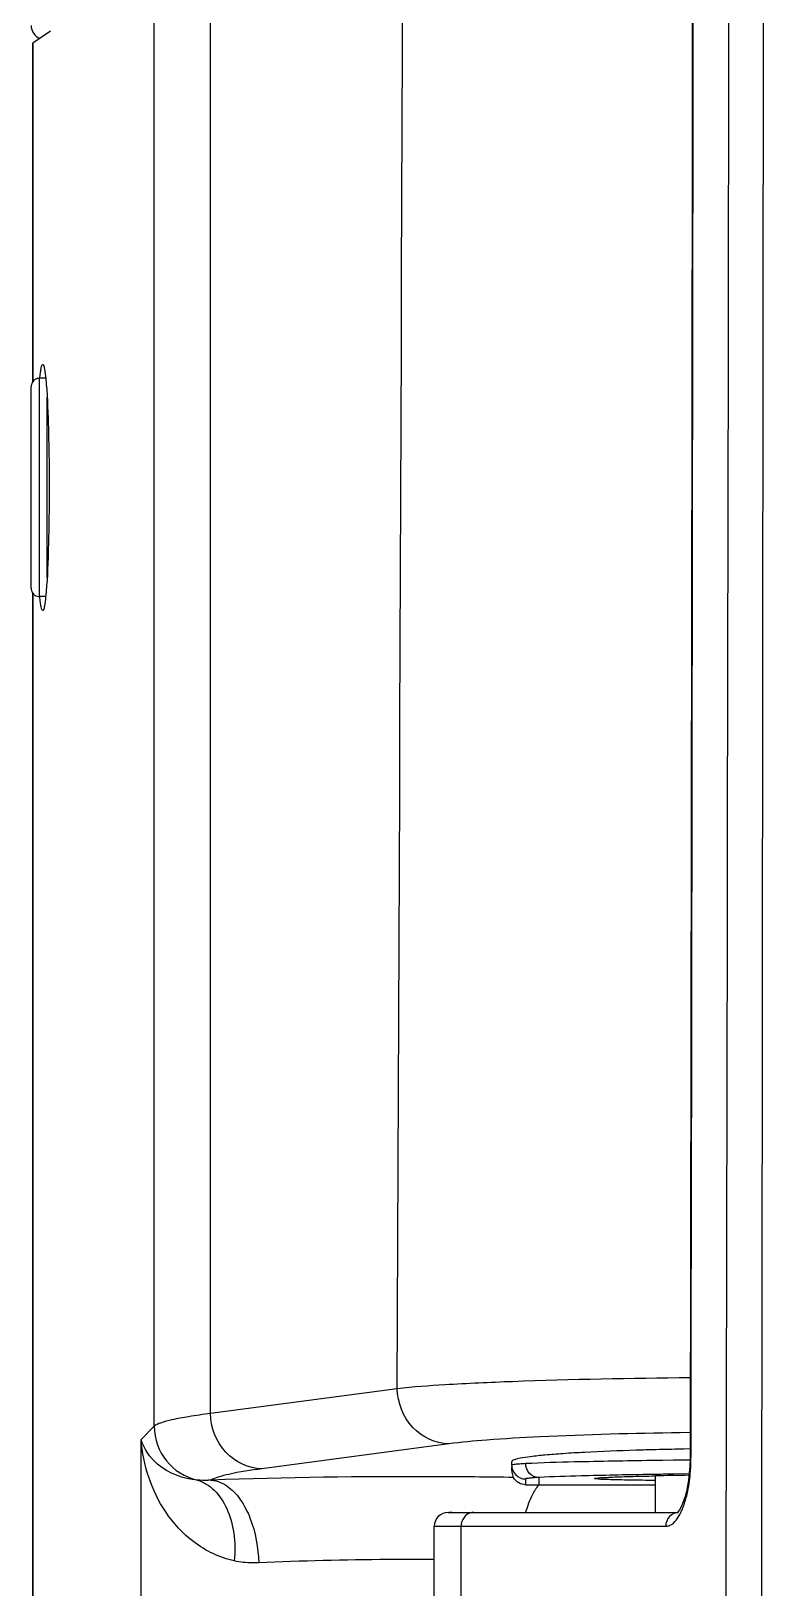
# Model space of a CAD drawing. Header units: millimetres. Extents: x 50 to 1286, y 47 to 781.
# Drawn here: x 49.9 to 76.5, y 402 to 458.4 of the extents above; entities that cross this region are included whole.
import ezdxf

# ---------------------------------------------------------------- set-up
doc = ezdxf.new("R2010")
doc.units = ezdxf.units.MM
doc.header["$LTSCALE"] = 20
doc.layers.add('00_COMPONENTS', color=7, linetype='Continuous')

msp = doc.modelspace()

# ---------------------------------------------------------------- linework, layer by layer
at = {"layer": '00_COMPONENTS', "color": 9, "linetype": 'Continuous'}
for p, q in [((54.402, 407.866), (54.402, 754.833)), ((56.44, 408.326), (56.44, 754.373)), ((50, 457.937), (50, 445.8)), ((50, 445.8), (50, 445.673)), ((50.245, 437.9), (50.245, 445.8)), ((50.523, 438.59), (50.523, 445.112)), ((50, 438.027), (50, 437.9)), ((50, 437.9), (50, 383.402)), ((63.203, 409.227), (56.44, 408.326)), ((54.402, 407.866), (53.928, 407.394)), ((73.804, 407.639), (73.451, 407.634)), ((53.928, 405.396), (53.928, 407.394)), ((65.064, 407.23), (58.302, 406.329)), ((72.813, 406.631), (72.412, 406.625)), ((73.197, 406.635), (72.813, 406.631)), ((73.802, 406.642), (73.197, 406.635)), ((67.847, 405.961), (67.847, 405.75)), ((68.328, 406.014), (68.328, 405.75)), ((73.202, 406.133), (72.831, 406.128)), ((73.773, 406.14), (73.202, 406.133)), ((53.928, 387.325), (53.928, 405.396)), ((64.542, 404.25), (65.116, 404.25)), ((65.116, 404.25), (65.512, 404.25)), ((65.512, 389.362), (65.512, 404.25)), ((65.512, 404.25), (65.978, 404.25)), ((65.978, 404.25), (66.884, 404.25)), ((66.884, 404.25), (70.395, 404.25)), ((70.395, 404.25), (72.923, 404.25))]:
    msp.add_line(p, q, dxfattribs=at)
at = {"layer": '00_COMPONENTS', "color": 7, "linetype": 'Continuous'}
for p, q in [((50.647, 458.367), (50, 457.937)), ((49.999, 457.935), (49.999, 446.287)), ((50, 457.935), (50, 457.937)), ((49.999, 446.287), (49.999, 445.8)), ((50.364, 446.3), (50.38, 446.287)), ((49.999, 445.8), (49.999, 445.671)), ((50.471, 445.8), (50.245, 445.8)), ((50.471, 445.8), (50.245, 445.8)), ((49.945, 438.2), (49.945, 445.5)), ((49.999, 438.029), (49.999, 437.9)), ((49.999, 437.9), (49.999, 437.408)), ((50.471, 437.9), (50.245, 437.9)), ((50.471, 437.9), (50.245, 437.9)), ((49.999, 437.408), (49.999, 383.402)), ((50.379, 437.408), (50.364, 437.4)), ((72.694, 407.022), (72.562, 407.019)), ((73.801, 407.045), (73.582, 407.041)), ((67.345, 406.461), (67.345, 406.585)), ((73.803, 406.737), (73.803, 406.737)), ((67.847, 405.75), (68.168, 405.75)), ((68.168, 405.75), (68.328, 405.75)), ((68.328, 405.75), (72.056, 405.75)), ((72.056, 405.75), (72.545, 405.75)), ((72.545, 406.072), (72.545, 404.75)), ((65.044, 404.75), (65.131, 404.75)), ((65.077, 404.75), (65.129, 404.75)), ((65.188, 404.75), (65.077, 404.75)), ((65.129, 404.75), (65.596, 404.75)), ((65.131, 404.75), (65.595, 404.75)), ((65.595, 404.75), (65.978, 404.75)), ((65.596, 404.75), (65.978, 404.75)), ((65.978, 404.75), (66.884, 404.75)), ((65.978, 404.75), (66.884, 404.75)), ((66.884, 404.75), (70.395, 404.75)), ((66.884, 404.75), (70.395, 404.75)), ((70.395, 404.75), (72.923, 404.75)), ((70.395, 404.75), (72.923, 404.75)), ((72.923, 404.75), (73.389, 404.75)), ((72.923, 404.75), (73.389, 404.75)), ((73.389, 404.75), (73.39, 404.75)), ((64.542, 388.816), (64.542, 404.25))]:
    msp.add_line(p, q, dxfattribs=at)
for points in [[(73.803, 756.062), (73.868, 718.152), (73.916, 679.213), (73.947, 640.238), (73.962, 601.228), (73.963, 562.184), (73.948, 523.104), (73.917, 483.989), (73.869, 444.839), (73.803, 406.737)], [(73.803, 406.737), (73.803, 406.686), (73.795, 406.423), (73.777, 406.171), (73.749, 405.934), (73.713, 405.713)], [(73.713, 405.713), (73.671, 405.511), (73.624, 405.33), (73.572, 405.172), (73.52, 405.038), (73.467, 404.928), (73.418, 404.843), (73.376, 404.785), (73.346, 404.752)]]:
    msp.add_lwpolyline(points, dxfattribs=at)
at = {"layer": '00_COMPONENTS', "color": 9, "linetype": 'Continuous'}
for centre, radius, start, end in [((-83556.706, 581.309), 83632.007, 359.87045716, 0.12959931), ((-144837.172, 581.272), 144913.685, 359.92525473, 0.07481615), ((-94532.606, 581.311), 94606.606, 359.89427364, 0.10583364), ((-37717.856, 581.271), 37781.446, 359.7390937, 0.2611439), ((56.405, 407.873), 2.004, 180.1783, 257.3624), ((67.845, 406.461), 0.5, 179.9865, 270.3278), ((67.125, 406.748), 6.713, 355.76, 359.8979), ((66.042, 404.249), 0.53, 170.5216, 179.9477)]:
    msp.add_arc(centre, radius, start, end, dxfattribs=at)
at = {"layer": '00_COMPONENTS', "color": 7, "linetype": 'Continuous'}
for centre, radius, start, end in [((50.245, 445.5), 0.3, 95.555, 174.445), ((50.245, 445.5), 0.3, 95.5561, 174.4439), ((50.245, 445.5), 0.3, 90, 95.555), ((50.245, 445.5), 0.3, 90, 95.5561), ((50.245, 445.5), 0.3, 174.445, 180), ((50.245, 445.5), 0.3, 174.4439, 180), ((50.245, 438.2), 0.3, 180, 185.555), ((50.245, 438.2), 0.3, 180, 185.5561), ((50.245, 438.2), 0.3, 185.555, 264.445), ((50.245, 438.2), 0.3, 185.5561, 264.4439), ((50.245, 438.2), 0.3, 264.445, 270), ((50.245, 438.2), 0.3, 264.4439, 270), ((75.579, 286.428), 120.629, 91.43294, 91.77245), ((76.062, 266.79), 140.273, 91.01279, 91.37586), ((76.513, 211.75), 194.362, 90.80939, 91.16993), ((65.042, 404.25), 0.5, 90, 180)]:
    msp.add_arc(centre, radius, start, end, dxfattribs=at)
msp.add_ellipse((50.445, 458.572), major_axis=(0.417, 0.278), ratio=0.998023, start_param=2.554737, end_param=3.742274, dxfattribs=at)
for points, knots in [([(50.261, 445.836), (50.268, 445.903), (50.281, 446.017), (50.307, 446.167), (50.327, 446.249), (50.351, 446.299), (50.364, 446.3)], [0, 0, 0, 0, 0.419778, 0.725262, 0.915972, 1, 1, 1, 1]), ([(50.38, 446.29), (50.413, 446.247), (50.434, 446.07), (50.461, 445.91), (50.472, 445.798)], [0, 0, 0, 0, 0.324072, 1, 1, 1, 1]), ([(50.472, 445.798), (50.527, 445.251), (50.578, 443.926), (50.61, 441.831), (50.577, 439.74), (50.526, 438.423), (50.47, 437.882)], [0, 0, 0, 0, 0.208189, 0.501408, 0.793794, 1, 1, 1, 1]), ([(50.364, 437.4), (50.35, 437.4), (50.325, 437.456), (50.304, 437.543), (50.278, 437.706), (50.264, 437.829), (50.257, 437.901)], [0, 0, 0, 0, 0.081701, 0.272956, 0.579824, 1, 1, 1, 1]), ([(50.47, 437.882), (50.459, 437.773), (50.433, 437.62), (50.411, 437.449), (50.379, 437.409)], [0, 0, 0, 0, 0.678373, 1, 1, 1, 1]), ([(71.848, 406.999), (71.225, 406.98), (70.342, 406.946), (69.244, 406.88), (68.591, 406.829), (68.08, 406.777), (67.687, 406.719), (67.482, 406.672), (67.345, 406.618), (67.345, 406.585)], [0, 0, 0, 0, 0.411369, 0.582579, 0.726835, 0.841934, 0.926066, 0.97823, 1, 1, 1, 1]), ([(67.847, 405.75), (67.763, 405.75), (67.588, 405.799), (67.449, 405.93), (67.415, 406.015)], [0, 0, 0, 0, 0.478838, 1, 1, 1, 1]), ([(70.345, 405.976), (70.345, 405.989), (70.42, 405.985), (70.505, 406.007), (70.699, 406.012), (70.942, 406.027), (71.259, 406.038), (71.799, 406.055), (72.235, 406.065), (72.544, 406.072)], [0, 0, 0, 0, 0.017468, 0.067384, 0.149599, 0.26322, 0.406918, 0.579008, 1, 1, 1, 1]), ([(72.544, 405.906), (72.235, 405.909), (71.799, 405.914), (71.259, 405.925), (70.942, 405.932), (70.699, 405.944), (70.505, 405.947), (70.42, 405.967), (70.345, 405.963), (70.345, 405.976)], [0, 0, 0, 0, 0.421099, 0.593215, 0.736921, 0.85053, 0.932715, 0.982587, 1, 1, 1, 1])]:
    msp.add_open_spline(points, degree=3, knots=knots, dxfattribs=at)
at = {"layer": '00_COMPONENTS', "color": 9, "linetype": 'Continuous'}
for points, knots in [([(73.808, 409.62), (71.663, 409.6), (68.701, 409.547), (65.167, 409.389), (63.776, 409.291), (63.203, 409.227)], [0, 0, 0, 0, 0.606266, 0.836854, 1, 1, 1, 1]), ([(65.064, 407.23), (64.586, 407.24), (63.588, 407.71), (63.212, 408.726), (63.203, 409.227)], [0, 0, 0, 0, 0.48784, 1, 1, 1, 1]), ([(56.44, 408.326), (56.176, 408.293), (55.708, 408.229), (55.099, 408.12), (54.683, 408.011), (54.463, 407.924), (54.402, 407.866)], [0, 0, 0, 0, 0.38068, 0.674229, 0.879833, 1, 1, 1, 1]), ([(58.302, 406.329), (57.824, 406.339), (56.826, 406.809), (56.449, 407.824), (56.441, 408.326)], [0, 0, 0, 0, 0.487838, 1, 1, 1, 1]), ([(73.451, 407.634), (71.756, 407.608), (69.417, 407.549), (66.622, 407.388), (65.521, 407.291), (65.064, 407.23)], [0, 0, 0, 0, 0.605434, 0.835249, 1, 1, 1, 1]), ([(57.302, 402.994), (56.774, 403.107), (55.804, 403.577), (54.463, 405.042), (53.994, 406.472), (53.928, 407.394)], [0, 0, 0, 0, 0.275542, 0.528592, 1, 1, 1, 1]), ([(55.967, 405.918), (55.45, 405.962), (54.568, 406.287), (54.019, 407.047), (53.928, 407.394)], [0, 0, 0, 0, 0.591644, 1, 1, 1, 1]), ([(58.302, 406.329), (57.899, 406.275), (57.363, 406.197), (56.753, 406.043), (56.541, 405.965), (56.465, 405.919)], [0, 0, 0, 0, 0.644735, 0.858252, 1, 1, 1, 1]), ([(67.853, 406.514), (67.779, 406.51), (67.656, 406.501), (67.485, 406.493), (67.41, 406.474), (67.345, 406.473), (67.345, 406.461)], [0, 0, 0, 0, 0.432153, 0.743813, 0.932708, 1, 1, 1, 1]), ([(72.412, 406.625), (71.482, 406.612), (69.963, 406.585), (68.443, 406.545), (67.853, 406.514)], [0, 0, 0, 0, 0.611266, 1, 1, 1, 1]), ([(68.328, 406.014), (68.206, 406.014), (67.949, 406.127), (67.853, 406.387), (67.853, 406.514)], [0, 0, 0, 0, 0.490037, 1, 1, 1, 1]), ([(73.804, 406.737), (73.805, 406.735), (73.82, 406.74), (73.83, 406.736), (73.838, 406.736)], [0, 0, 0, 0, 0.25653, 1, 1, 1, 1]), ([(56.465, 405.919), (56.421, 405.915), (56.255, 405.904), (56.089, 405.907), (55.967, 405.918)], [0, 0, 0, 0, 0.264638, 1, 1, 1, 1]), ([(55.967, 405.918), (56.191, 405.851), (56.635, 405.567), (57.083, 404.871), (57.322, 403.979), (57.333, 403.328), (57.302, 402.994)], [0, 0, 0, 0, 0.204389, 0.438697, 0.707534, 1, 1, 1, 1]), ([(67.415, 406.016), (66.473, 406.03), (62.823, 406.059), (59.171, 406.018), (56.465, 405.919)], [0, 0, 0, 0, 0.258183, 1, 1, 1, 1]), ([(56.465, 405.919), (56.695, 405.902), (57.121, 405.702), (57.574, 405.182), (58.031, 404.279), (58.171, 403.475), (58.184, 402.923)], [0, 0, 0, 0, 0.187049, 0.356297, 0.552996, 1, 1, 1, 1]), ([(68.328, 406.014), (68.258, 406.01), (68.142, 406.001), (67.981, 405.992), (67.909, 405.975), (67.847, 405.972), (67.847, 405.961)], [0, 0, 0, 0, 0.43189, 0.743376, 0.932309, 1, 1, 1, 1]), ([(72.244, 406.119), (71.448, 406.107), (70.143, 406.08), (68.837, 406.042), (68.328, 406.014)], [0, 0, 0, 0, 0.609202, 1, 1, 1, 1]), ([(73.667, 405.295), (73.687, 405.369), (73.76, 405.684), (73.801, 406.005), (73.82, 406.252)], [0, 0, 0, 0, 0.234428, 1, 1, 1, 1]), ([(68.197, 405.573), (68.162, 405.518), (68.015, 405.259), (67.914, 404.975), (67.85, 404.752)], [0, 0, 0, 0, 0.219155, 1, 1, 1, 1]), ([(73.471, 404.747), (73.49, 404.787), (73.57, 404.965), (73.629, 405.15), (73.667, 405.295)], [0, 0, 0, 0, 0.228121, 1, 1, 1, 1]), ([(65.978, 404.75), (65.871, 404.75), (65.645, 404.66), (65.538, 404.447), (65.519, 404.337)], [0, 0, 0, 0, 0.488273, 1, 1, 1, 1]), ([(73.389, 404.75), (73.269, 404.75), (73.014, 404.634), (72.923, 404.376), (72.923, 404.25)], [0, 0, 0, 0, 0.487307, 1, 1, 1, 1]), ([(72.923, 404.25), (72.973, 404.25), (73.229, 404.314), (73.381, 404.563), (73.471, 404.747)], [0, 0, 0, 0, 0.195519, 1, 1, 1, 1]), ([(58.184, 402.923), (58.108, 402.919), (57.813, 402.915), (57.517, 402.948), (57.302, 402.994)], [0, 0, 0, 0, 0.257786, 1, 1, 1, 1]), ([(64.542, 403.044), (63.982, 403.046), (61.862, 403.043), (59.742, 402.997), (58.184, 402.923)], [0, 0, 0, 0, 0.264252, 1, 1, 1, 1])]:
    msp.add_open_spline(points, degree=3, knots=knots, dxfattribs=at)
at = {"layer": '00_COMPONENTS', "color": 7, "linetype": 'Continuous'}
msp.add_open_spline([(67.415, 406.015), (67.367, 406.136), (67.345, 406.269), (67.345, 406.399)], degree=3, dxfattribs=at)
at = {"layer": '00_COMPONENTS', "color": 9, "linetype": 'Continuous'}
for points in [[(68.328, 405.75), (68.28, 405.695), (68.237, 405.635), (68.197, 405.573)], [(72.831, 406.128), (72.635, 406.125), (72.439, 406.122), (72.244, 406.119)]]:
    msp.add_open_spline(points, degree=3, dxfattribs=at)

doc.saveas('drawing.dxf')
